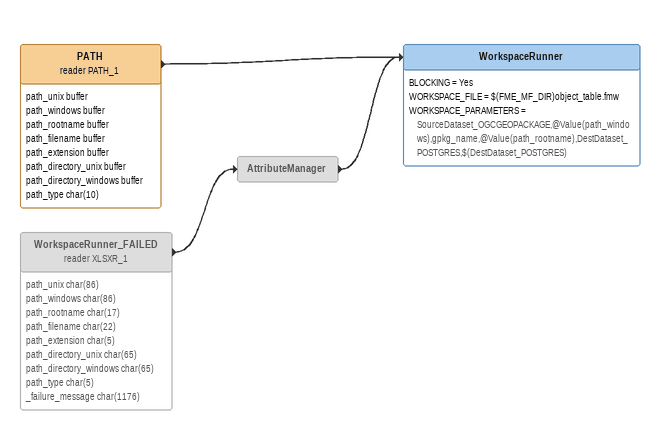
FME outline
WorkspaceRunner_FAILED (reader XLSXR_1) [off]
    attributes: path_unix char(86), path_windows char(86), path_rootname char(17), path_filename char(22), path_extension char(5), path_directory_unix char(65), path_directory_windows char(65), path_type char(5), _failure_message char(1176)
    -> AttributeManager
AttributeManager [off]
    -> WorkspaceRunner
PATH (reader PATH_1)
    attributes: path_unix buffer, path_windows buffer, path_rootname buffer, path_filename buffer, path_extension buffer, path_directory_unix buffer, path_directory_windows buffer, path_type char(10)
    -> WorkspaceRunner
WorkspaceRunner
    BLOCKING = Yes
    WORKSPACE_FILE = $(FME_MF_DIR)object_table.fmw
    WORKSPACE_PARAMETERS = SourceDataset_OGCGEOPACKAGE,@Value(path_windows),gpkg_name,@Value(path_rootname),DestDataset_POSTGRES,$(DestDataset_POSTGRES)
